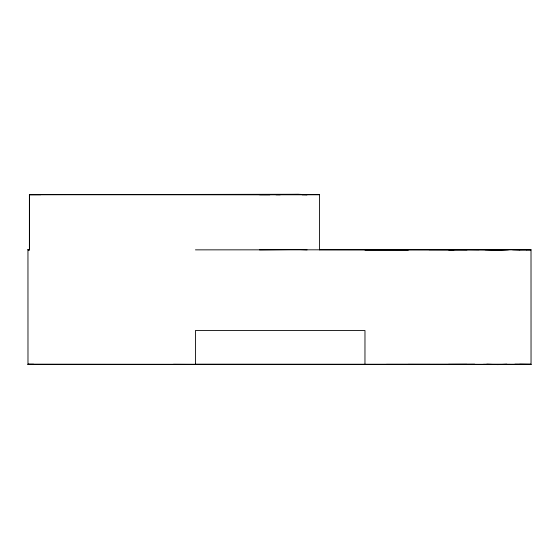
<?xml version="1.0" encoding="UTF-8"?>
<svg xmlns="http://www.w3.org/2000/svg" width="559" height="559" viewBox="0 0 559 559"><rect width="100%" height="100%" fill="white"/><g stroke="black" fill="none" stroke-linecap="round" stroke-linejoin="round"><path stroke-width="0.84" d="M408.37 364.363L27.985 364.342L27.957 249.719L29.389 249.747L29.389 194.63L298.254 194.28L307.038 194.637M29.417 249.852L27.992 249.817L29.424 249.845L29.424 194.728L269.871 194.811M319.489 249.852L319.482 194.721L275.929 194.728M364.964 364.447L364.978 330.53L195.531 330.432L195.51 364.349L173.549 364.244M474.745 364.189L448.758 364.363C476.212 364.342 503.603 364.384 531.043 364.384L531.015 249.747L512.498 249.754M510.129 249.587C489.698 250.544 469.232 249.202 448.765 249.831L466.982 249.894M506.831 364.182L497.852 364.622L486.812 364.182M302.244 194.818L307.066 194.721M259.53 194.735L298.289 194.378L307.073 194.735M259.53 249.859L298.289 249.496L307.066 249.852M519.716 249.817L526.76 249.754M526.396 249.852L531.05 249.852L448.737 249.747M514.902 364.182L531.008 364.279L483.409 364.314M364.929 249.796L408.377 249.838M364.964 249.901L408.377 249.852M485.114 249.768L508.466 249.754M195.482 364.23L386.884 364.307M275.894 194.63L319.455 194.637M29.417 194.728L40.73 194.728M429.081 249.726L453.957 249.747M319.566 249.754L453.992 249.845M195.447 249.859L479.077 249.761M27.985 364.342L29.417 364.342M33.652 364.244L27.95 364.244L173.583 364.363M386.856 364.23L429.074 364.258M429.081 364.279L448.723 364.258M519.709 364.279L531.043 364.377M408.343 364.286L510.122 364.391M448.73 364.279L466.94 364.321M259.509 194.616L280.171 194.811M27.957 249.719L29.389 249.754M519.751 249.915L510.101 249.489L497.859 250.097L483.416 249.51"/></g></svg>
